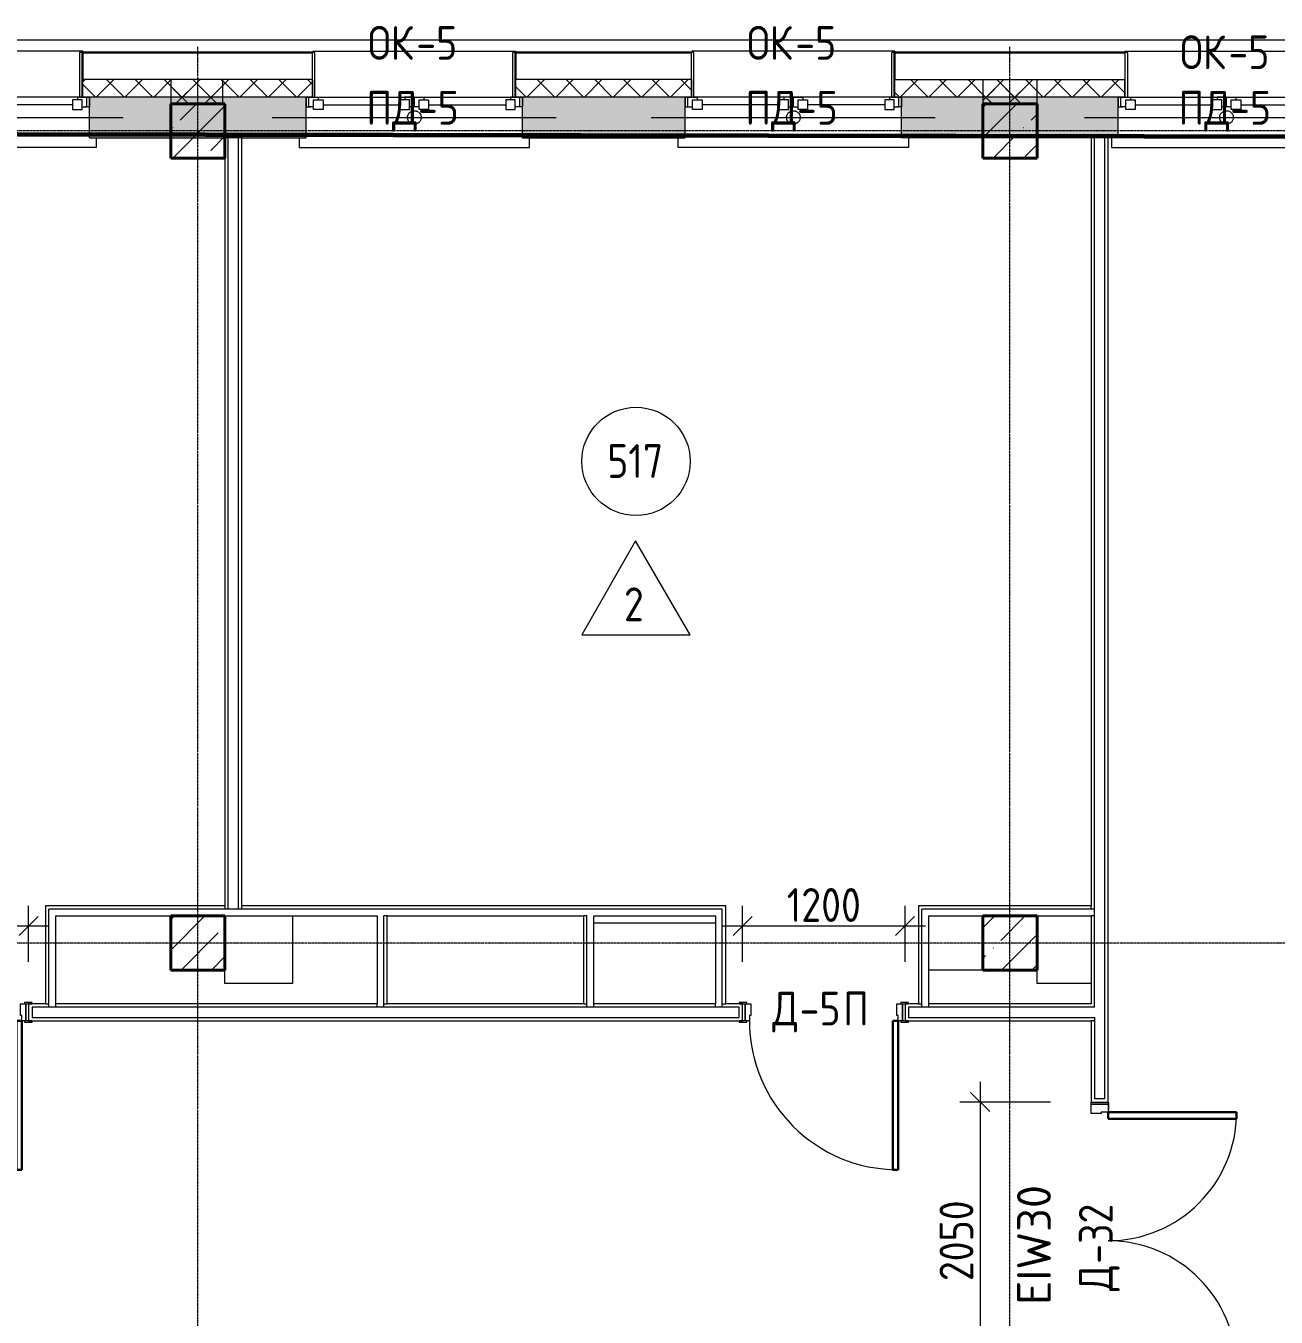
# Model space of a CAD drawing. Header units: millimetres. Extents: x -56773 to 221258, y -262288 to 26541.
# Drawn here: x 26539 to 35776, y -249673 to -240132 of the extents above; entities that cross this region are included whole.
import ezdxf

# ---------------------------------------------------------------- set-up
doc = ezdxf.new("R2010")
doc.units = ezdxf.units.MM
doc.linetypes.add('ADSK_Линия сетки', pattern=[25, 20, -2.5, 0, -2.5])
doc.linetypes.add('ADSK_Невидимые', pattern=[5, 3, -2])
for name, color, linetype, lineweight in [('3.1 Штукатурка внешн стен для инвесторов', 5, 'Continuous', 60), ('_ Окна', 7, 'Continuous', 18), ('Двери', 7, 'Continuous', 9), ('Марки дверей', 7, 'Continuous', 20), ('Марки окон', 7, 'Continuous', 20), ('Марки помещений', 7, 'Continuous', 20), ('Несущие колонны', 7, 'Continuous', 18), ('Обобщенные модели', 7, 'ADSK_Невидимые', 18), ('Окна', 7, 'Continuous', 9), ('Оси', 7, 'Continuous', 9), ('Панели витража', 7, 'Continuous', 9), ('Перекрытие', 7, 'Continuous', 18), ('Размеры', 7, 'Continuous', 9), ('Стены внутренние', 7, 'Continuous', 18), ('Стены наружные', 7, 'Continuous', 18), ('Стены несущие', 7, 'Continuous', 30), ('Стены отделка', 7, 'Continuous', 30), ('Стены штриховка', 7, 'Continuous', 9)]:
    doc.layers.add(name, color=color, linetype=linetype, lineweight=lineweight)
doc.styles.add('GOST Common_2', font='', dxfattribs={"width": 0.9, "height": 250})
doc.styles.add('ISOCPEUR', font='isocpeur.ttf', dxfattribs={"height": 250})
doc.styles.get('GOST Common_2').set_extended_font_data('GOST Common')
doc.dimstyles.new('ADSK_Основной', dxfattribs={"dimscale": 304.8, "dimtxt": 251.428749, "dimasz": 0.463911, "dimexe": 0.492126, "dimexo": 0.984252, "dimgap": 0.164042, "dimtad": 1, "dimdec": 3, "dimrnd": 0.001, "dimdsep": 46, "dimtxsty": 'GOST Common_2', "dimblk1": 'OBLIQUE', "dimblk2": 'OBLIQUE', "dimsah": 1, "dimcen": 0.09, "dimdle": 0.492126, "dimazin": 2, "dimtfac": 1, "dimtdec": 4, "dimtix": 1, "dimtmove": 0, "dimatfit": 3, "dimfxl": 1, "dimtvp": 1, "dimtolj": 1, "dimtzin": 0, "dimlwd": 20, "dimlwe": 20, "dimarcsym": 2})
doc.dimstyles.new('ADSK_Основной_2_5_мм', dxfattribs={"dimscale": 304.8, "dimtxt": 251.428749, "dimasz": 0.463911, "dimexe": 0.492126, "dimexo": 0.984252, "dimgap": 0.098425, "dimtad": 1, "dimrnd": 0.01, "dimdsep": 46, "dimtxsty": 'GOST Common_2', "dimblk1": 'OBLIQUE', "dimblk2": 'OBLIQUE', "dimsah": 1, "dimcen": 0.09, "dimdle": 0.492126, "dimazin": 2, "dimtfac": 1, "dimtdec": 4, "dimtix": 1, "dimtmove": 0, "dimatfit": 3, "dimfxl": 1, "dimtvp": 1, "dimtolj": 1, "dimtzin": 0, "dimlwd": 20, "dimlwe": 20, "dimarcsym": 2})
pattern_1 = [(45, (9.36, -250313.7), (-224.5064, 224.5064), []), (45, (233.87, -250313.7), (-224.5064, 224.5064), [396.875, -79.375, 3.353, -76.022])]
pattern_2 = [(45, (9.36, -250313.7), (-106.066, 106.066), []), (135, (9.36, -250313.7), (-106.066, -106.066), [])]

# ---------------------------------------------------------------- blocks, each defined once
blk = doc.blocks.new('ADSK_КолоннаЖБ_Прямоугольная - 400x400 мм-1807143-Маркировочный 5-й')
at = {"layer": 'Несущие колонны', "lineweight": 40}
for p, q in [((-200, 200), (200, 200)), ((-200, -200), (-200, 200)), ((200, 200), (200, -200)), ((200, -200), (-200, -200))]:
    blk.add_line(p, q, dxfattribs=at)
blk = doc.blocks.new('ОКНО L03 _2СТ_RS - ОК-5_1600х2000h-3556607-Маркировочный 5-й')
at = {"layer": '_ Окна'}
for p, q in [((-838.1, -149), (-838.1, -79)), ((-838.1, -79), (-803.1, -79)), ((-818.1, -79), (-818.1, -149)), ((-783.1, -79), (-818.1, -79)), ((-713.1, -59), (-783.1, -59)), ((-783.1, -59), (-783.1, -129)), ((-713.1, -129), (-713.1, -59)), ((-713.1, -94), (-143.1, -94)), ((-143.1, -129), (-143.1, -59)), ((-143.1, -59), (-73.1, -59)), ((-73.1, -59), (-73.1, -129)), ((-38.1, -79), (-73.1, -79)), ((-38.1, -79), (-38.1, -149)), ((-38.1, -79), (-38.1, -149)), ((-3.1, -79), (-38.1, -79)), ((66.9, -59), (-3.1, -59)), ((-3.1, -59), (-3.1, -129)), ((66.9, -129), (66.9, -59)), ((66.9, -94), (636.9, -94)), ((636.9, -129), (636.9, -59)), ((636.9, -59), (706.9, -59)), ((706.9, -59), (706.9, -129)), ((741.9, -79), (706.9, -79)), ((761.9, -79), (726.9, -79)), ((741.9, -79), (741.9, -149)), ((761.9, -149), (761.9, -79)), ((-838.1, -149), (-833.1, -149)), ((-818.1, -149), (-748.1, -149)), ((-783.1, -129), (-713.1, -129)), ((-748.1, -149), (-748.1, -129)), ((-73.1, -129), (-143.1, -129)), ((-108.1, -149), (-108.1, -129)), ((-38.1, -149), (-108.1, -149)), ((-38.1, -149), (31.9, -149)), ((-3.1, -129), (66.9, -129)), ((31.9, -149), (31.9, -129)), ((706.9, -129), (636.9, -129)), ((671.9, -149), (671.9, -129)), ((741.9, -149), (671.9, -149)), ((761.9, -149), (756.9, -149))]:
    blk.add_line(p, q, dxfattribs=at)
blk = doc.blocks.new('Подоконник_ - ПД-5-3556614-Маркировочный 5-й')
at = {"layer": 'Окна'}
for p, q in [((-850, 300), (850, 300)), ((-850, 229), (-850, 300)), ((850, 300), (850, 229))]:
    blk.add_line(p, q, dxfattribs=at)
blk = doc.blocks.new('ОКНО L03 _2СТ_RS - ОК-5_1600х2000h-3556615-Маркировочный 5-й')
at = {"layer": '_ Окна'}
for p, q in [((-838.1, 149), (-838.1, 79)), ((-838.1, 149), (-833.1, 149)), ((-818.1, 149), (-748.1, 149)), ((-818.1, 79), (-818.1, 149)), ((-783.1, 59), (-783.1, 129)), ((-783.1, 129), (-713.1, 129)), ((-748.1, 149), (-748.1, 129)), ((-713.1, 129), (-713.1, 59)), ((-143.1, 129), (-143.1, 59)), ((-73.1, 129), (-143.1, 129)), ((-108.1, 149), (-108.1, 129)), ((-38.1, 149), (-108.1, 149)), ((-73.1, 59), (-73.1, 129)), ((-38.1, 79), (-38.1, 149)), ((-38.1, 149), (31.9, 149)), ((-38.1, 79), (-38.1, 149)), ((-3.1, 59), (-3.1, 129)), ((-3.1, 129), (66.9, 129)), ((31.9, 149), (31.9, 129)), ((66.9, 129), (66.9, 59)), ((636.9, 129), (636.9, 59)), ((706.9, 129), (636.9, 129)), ((671.9, 149), (671.9, 129)), ((741.9, 149), (671.9, 149)), ((706.9, 59), (706.9, 129)), ((741.9, 79), (741.9, 149)), ((761.9, 149), (756.9, 149)), ((761.9, 149), (761.9, 79)), ((-838.1, 79), (-803.1, 79)), ((-783.1, 79), (-818.1, 79)), ((-713.1, 59), (-783.1, 59)), ((-713.1, 94), (-143.1, 94)), ((-143.1, 59), (-73.1, 59)), ((-38.1, 79), (-73.1, 79)), ((-3.1, 79), (-38.1, 79)), ((66.9, 59), (-3.1, 59)), ((66.9, 94), (636.9, 94)), ((636.9, 59), (706.9, 59)), ((741.9, 79), (706.9, 79)), ((761.9, 79), (726.9, 79))]:
    blk.add_line(p, q, dxfattribs=at)
blk = doc.blocks.new('Подоконник_ - ПД-5-3556619-Маркировочный 5-й')
at = {"layer": 'Окна'}
for p, q in [((-850, -229), (-850, -300)), ((850, -300), (850, -229)), ((-850, -300), (850, -300))]:
    blk.add_line(p, q, dxfattribs=at)
blk = doc.blocks.new('Отлив_ - ОЦC-3495648-Маркировочный 5-й')
at = {"layer": 'Окна'}
for p, q in [((-750, 0), (-745, 0)), ((-725, 0), (735, 0)), ((-750, -328.5), (-750, -131)), ((-750, -341), (-750, -333.5)), ((-750, -341), (750, -341)), ((-750, -341), (750, -341)), ((750, -341), (750, -333.5))]:
    blk.add_line(p, q, dxfattribs=at)
blk = doc.blocks.new('Отлив_ - ОЦC-3495650-Маркировочный 5-й')
at = {"layer": 'Окна'}
for p, q in [((-750, 341), (-750, 333.5)), ((-750, 341), (750, 341)), ((-750, 341), (750, 341)), ((750, 341), (750, 333.5)), ((750, 328.5), (750, 131)), ((-735, 0), (725, 0)), ((745, 0), (750, 0))]:
    blk.add_line(p, q, dxfattribs=at)
blk = doc.blocks.new('Дверь однопольная медицин облиц CPL - Д-5П 1250х2200 Дверной блок однопольный глухой_ правое открывание-2749536-Маркировочный 5-й')
at = {"layer": 'Двери', "lineweight": 30}
for p, q in [((-550, 1162.5), (-510, 1162.5)), ((-550, 62.5), (-550, 1162.5)), ((-510, 1162.5), (-510, 62.5)), ((-510, 62.5), (-550, 62.5))]:
    blk.add_line(p, q, dxfattribs=at)
at = {"layer": 'Двери'}
for p, q in [((-625, 72.5), (-625, 62.5)), ((-570, 72.5), (-625, 72.5)), ((-625, 62.5), (-600, 62.5)), ((-600, 62.5), (-580, 62.5)), ((-600, -62.5), (-600, 62.5)), ((-580, 62.5), (-550, 62.5)), ((-580, -62.5), (-580, 62.5)), ((-580, 62.5), (-580, -62.5)), ((-570, 62.5), (-570, 72.5)), ((-550, 62.5), (-550, 22.5)), ((-550, 22.5), (-540, 22.5)), ((-540, 22.5), (-540, -62.5)), ((540, 22.5), (550, 22.5)), ((540, -62.5), (540, 22.5)), ((550, 62.5), (580, 62.5)), ((550, 22.5), (550, 62.5)), ((625, 72.5), (570, 72.5)), ((570, 72.5), (570, 62.5)), ((580, 62.5), (580, -62.5)), ((580, 62.5), (600, 62.5)), ((580, -62.5), (580, 62.5)), ((600, 62.5), (600, -62.5)), ((600, 62.5), (625, 62.5)), ((625, 62.5), (625, 72.5)), ((-600, -62.5), (-625, -62.5)), ((-625, -62.5), (-625, -72.5)), ((-625, -72.5), (-570, -72.5)), ((-580, -62.5), (-600, -62.5)), ((-540, -62.5), (-580, -62.5)), ((-570, -72.5), (-570, -62.5)), ((580, -62.5), (540, -62.5)), ((570, -62.5), (570, -72.5)), ((570, -72.5), (625, -72.5)), ((600, -62.5), (580, -62.5)), ((625, -62.5), (600, -62.5)), ((625, -72.5), (625, -62.5))]:
    blk.add_line(p, q, dxfattribs=at)
blk.add_arc((-550, 62.5), 1100, 0, 90, dxfattribs=at)
blk = doc.blocks.new('Отлив_ - ОЦC-V2-Маркировочный 5-й')
at = {"layer": 'Окна'}
for p, q in [((-750, 341), (-750, 333.5)), ((-750, 341), (750, 341)), ((-750, 341), (750, 341)), ((750, 341), (750, 333.5)), ((-730, 0), (730, 0))]:
    blk.add_line(p, q, dxfattribs=at)
blk = doc.blocks.new('Обобщенные модели 10 - Обобщенные модели 10-1218172-Маркировочный 5-й')
at = {"layer": 'Обобщенные модели'}
for p, q in [((26945, 9984), (26925, 9984)), ((26925, 9984), (26925, 9654)), ((26945, 9654), (26945, 9984)), ((28665, 9984), (28645, 9984)), ((28645, 9984), (28645, 9654)), ((28665, 9654), (28665, 9984)), ((30145, 9984), (30125, 9984)), ((30125, 9984), (30125, 9654)), ((30145, 9654), (30145, 9984)), ((31465, 9984), (31445, 9984)), ((31445, 9984), (31445, 9654)), ((31465, 9654), (31465, 9984)), ((32945, 9984), (32925, 9984)), ((32925, 9984), (32925, 9654)), ((32945, 9654), (32945, 9984)), ((34670, 9984), (34650, 9984)), ((34650, 9984), (34650, 9654)), ((34670, 9654), (34670, 9984)), ((26925, 9654), (26945, 9654)), ((28645, 9654), (28665, 9654)), ((30125, 9654), (30145, 9654)), ((31445, 9654), (31465, 9654)), ((32925, 9654), (32945, 9654)), ((34650, 9654), (34670, 9654))]:
    blk.add_line(p, q, dxfattribs=at)
blk = doc.blocks.new('Системная панель - 1_Алюминиевая панель гладкая RAL 1013-V11-Маркировочный 5-й')
at = {"layer": 'Панели витража', "lineweight": 18}
for p, q in [((100, 2.5), (-100, 2.5)), ((-100, 2.5), (-100, -2.5)), ((100, -2.5), (100, 2.5)), ((-100, -2.5), (100, -2.5))]:
    blk.add_line(p, q, dxfattribs=at)
blk = doc.blocks.new('Системная панель - 1_Алюминиевая панель RAL 1013-V12-Маркировочный 5-й')
at = {"layer": 'Панели витража', "lineweight": 18}
for p, q in [((650, 2.5), (-650, 2.5)), ((-650, 2.5), (-650, -2.5)), ((650, -2.5), (650, 2.5)), ((-650, -2.5), (650, -2.5))]:
    blk.add_line(p, q, dxfattribs=at)
blk = doc.blocks.new('Системная панель - 1_Алюминиевая панель RAL 1013-V13-Маркировочный 5-й')
at = {"layer": 'Панели витража', "lineweight": 18}
for p, q in [((450, 2.5), (-450, 2.5)), ((-450, 2.5), (-450, -2.5)), ((450, -2.5), (450, 2.5)), ((-450, -2.5), (450, -2.5))]:
    blk.add_line(p, q, dxfattribs=at)
blk = doc.blocks.new('Обобщенные модели 13 - Обобщенные модели 1-3016844-Маркировочный 5-й')
at = {"layer": 'Обобщенные модели'}
blk.add_line((13072.5, 10077.5), (41527.5, 10077.5), dxfattribs=at)
blk = doc.blocks.new('Дверь двупольная алюминиевая - Д-32 2100х2350  Дверной блок двупольный остекленный_ антипаника 2-3572175-Маркировочный 5-й')
at = {"layer": 'Двери', "lineweight": 30}
for p, q in [((-950, 1012.5), (-900, 1012.5)), ((-950, 62.5), (-950, 1012.5)), ((-900, 1012.5), (-900, 62.5)), ((950, 1012.5), (900, 1012.5)), ((900, 1012.5), (900, 62.5)), ((950, 62.5), (950, 1012.5)), ((-900, 62.5), (-950, 62.5)), ((900, 62.5), (950, 62.5))]:
    blk.add_line(p, q, dxfattribs=at)
at = {"layer": 'Двери'}
for p, q in [((-1025, 62.5), (-1010, 62.5)), ((-1025, -62.5), (-1025, 62.5)), ((-1020, 67.5), (-1020, 62.5)), ((-970, 67.5), (-1020, 67.5)), ((-1010, 62.5), (-950, 62.5)), ((-1010, -62.5), (-1010, 62.5)), ((-1010, 62.5), (-1010, -62.5)), ((-970, 62.5), (-970, 67.5)), ((-950, 62.5), (-950, 12.5)), ((-950, 12.5), (-940, 12.5)), ((-940, 12.5), (-940, -62.5)), ((950, 12.5), (940, 12.5)), ((940, 12.5), (940, -62.5)), ((1010, 62.5), (950, 62.5)), ((950, 62.5), (950, 12.5)), ((1020, 67.5), (970, 67.5)), ((970, 67.5), (970, 62.5)), ((1010, -62.5), (1010, 62.5)), ((1025, 62.5), (1010, 62.5)), ((1010, 62.5), (1010, -62.5)), ((1020, 62.5), (1020, 67.5)), ((1025, -62.5), (1025, 62.5)), ((-1010, -62.5), (-1025, -62.5)), ((-940, -62.5), (-1010, -62.5)), ((940, -62.5), (1010, -62.5)), ((1010, -62.5), (1025, -62.5))]:
    blk.add_line(p, q, dxfattribs=at)
for centre, start, end in [((-950, 62.5), 360, 90), ((950, 62.5), 90, 180)]:
    blk.add_arc(centre, 950, start, end, dxfattribs=at)
blk = doc.blocks.new('BS_Перемычка металлическая - BS_Перемычка металлическая-3881251-Маркировочный 5-й')
at = {"layer": 'Обобщенные модели', "linetype": 'ADSK_Невидимые', "lineweight": 18}
blk.add_line((-1050, 0), (1050, 0), dxfattribs=at)
blk.add_circle((0, 0), 50, dxfattribs=at)
blk = doc.blocks.new('ADSK_Марка_Помещение_ОдноЗначение - Номер-159740-Маркировочный 5-й')
at = {"layer": 'Марки помещений'}
blk.add_circle((0, 0), 4, dxfattribs=at)
blk = doc.blocks.new('_Oblique')
at = {"color": 0, "linetype": 'ByBlock', "lineweight": -2}
blk.add_line((-0.5, -0.5), (0.5, 0.5), dxfattribs=at)
blk = doc.blocks.new('*D6866')
at = {"layer": 'Defpoints', "color": 0, "lineweight": 25, "transparency": 16777216}
for p in [(26559.4, -246782.8), (25359.4, -247348.7), (26559.4, -247348.7)]:
    blk.add_point(p, dxfattribs=at)
at = {"layer": 'Размеры', "color": 0, "lineweight": 20, "transparency": 16777216}
for p, q in [((25359.4, -247048.7), (25359.4, -246632.8)), ((26559.4, -247048.7), (26559.4, -246632.8)), ((25209.4, -246782.8), (26709.4, -246782.8))]:
    blk.add_line(p, q, dxfattribs=at)
at = {"layer": 'Размеры', "color": 0, "lineweight": 20, "transparency": 16777216, "xscale": 141.4, "yscale": 141.4, "zscale": 141.4, "rotation": 180}
blk.add_blockref('_Oblique', (25359.4, -246782.8), dxfattribs=at)
at = {"layer": 'Размеры', "color": 0, "lineweight": 20, "transparency": 16777216, "xscale": 141.4, "yscale": 141.4, "zscale": 141.4}
blk.add_blockref('_Oblique', (26559.4, -246782.8), dxfattribs=at)
at = {"layer": 'Размеры', "color": 0, "lineweight": 9, "transparency": 16777216, "insert": (25959.4, -246627.8), "char_height": 250, "width": 700.591, "attachment_point": 5, "style": 'GOST Common_2'}
blk.add_mtext('\\A1;1200', dxfattribs=at)
blk = doc.blocks.new('*D6867')
at = {"layer": 'Defpoints', "color": 0, "lineweight": 25, "transparency": 16777216}
for p in [(33034.4, -246782.8), (31834.4, -247348.7), (33034.4, -247348.7)]:
    blk.add_point(p, dxfattribs=at)
at = {"layer": 'Размеры', "color": 0, "lineweight": 20, "transparency": 16777216}
for p, q in [((31834.4, -247048.7), (31834.4, -246632.8)), ((33034.4, -247048.7), (33034.4, -246632.8)), ((31684.4, -246782.8), (33184.4, -246782.8))]:
    blk.add_line(p, q, dxfattribs=at)
at = {"layer": 'Размеры', "color": 0, "lineweight": 20, "transparency": 16777216, "xscale": 141.4, "yscale": 141.4, "zscale": 141.4, "rotation": 180}
blk.add_blockref('_Oblique', (31834.4, -246782.8), dxfattribs=at)
at = {"layer": 'Размеры', "color": 0, "lineweight": 20, "transparency": 16777216, "xscale": 141.4, "yscale": 141.4, "zscale": 141.4}
blk.add_blockref('_Oblique', (33034.4, -246782.8), dxfattribs=at)
at = {"layer": 'Размеры', "color": 0, "lineweight": 9, "transparency": 16777216, "insert": (32434.4, -246627.8), "char_height": 250, "width": 700.591, "attachment_point": 5, "style": 'GOST Common_2'}
blk.add_mtext('\\A1;1200', dxfattribs=at)
blk = doc.blocks.new('ADSK_Марка_Помещение_ТипПола_ГОСТ21-501-2011 - Отделка пола-1456712-Маркировочный 5-й')
at = {"layer": 'Марки помещений'}
for p, q in [((0, 6.934), (-3.965, 0)), ((4.041, 0), (0, 6.934)), ((-3.965, 0), (4.041, 0))]:
    blk.add_line(p, q, dxfattribs=at)
blk = doc.blocks.new('*D6840')
at = {"layer": 'Defpoints', "color": 0, "lineweight": 25, "transparency": 16777216}
for p in [(34409.4, -248083.7), (33589, -250133.7), (34409.4, -250133.7)]:
    blk.add_point(p, dxfattribs=at)
at = {"layer": 'Размеры', "color": 0, "lineweight": 20, "transparency": 16777216}
for p, q in [((33589, -247933.7), (33589, -250283.7)), ((34109.4, -248083.7), (33439, -248083.7)), ((34109.4, -250133.7), (33439, -250133.7))]:
    blk.add_line(p, q, dxfattribs=at)
at = {"layer": 'Размеры', "color": 0, "lineweight": 20, "transparency": 16777216, "xscale": 141.4, "yscale": 141.4, "zscale": 141.4}
for p, rotation in [((33589, -248083.7), 90), ((33589, -250133.7), 270)]:
    blk.add_blockref('_Oblique', p, dxfattribs=dict(at, rotation=rotation))
at = {"layer": 'Размеры', "color": 0, "lineweight": 9, "transparency": 16777216, "insert": (33414, -249108.7), "char_height": 250, "width": 756.843, "attachment_point": 5, "rotation": 90, "style": 'GOST Common_2'}
blk.add_mtext('\\A1;2050', dxfattribs=at)

msp = doc.modelspace()

# ---------------------------------------------------------------- hatches: boundary and pattern name
at = {"layer": 'Несущие колонны', "lineweight": 9}
h = msp.add_hatch(dxfattribs=at)
h.set_pattern_fill('FP_1', color=256, style=0, pattern_type=2)
h.set_pattern_definition(pattern_1)
h.paths.add_polyline_path([(27609.3615, -241108.7359), (28009.3615, -241108.7359), (28009.3615, -240708.7359), (27609.3615, -240708.7359)])
h = msp.add_hatch(dxfattribs=at)
h.set_pattern_fill('FP_1', color=256, style=0, pattern_type=2)
h.set_pattern_definition(pattern_1)
h.paths.add_polyline_path([(33609.3615, -241108.7359), (34009.3615, -241108.7359), (34009.3615, -240708.7359), (33609.3615, -240708.7359)])
h = msp.add_hatch(dxfattribs=at)
h.set_pattern_fill('FP_1', color=256, style=0, pattern_type=2)
h.set_pattern_definition(pattern_1)
h.paths.add_polyline_path([(27609.3615, -247108.7359), (28009.3615, -247108.7359), (28009.3615, -246708.7359), (27609.3615, -246708.7359)])
h = msp.add_hatch(dxfattribs=at)
h.set_pattern_fill('FP_1', color=256, style=0, pattern_type=2)
h.set_pattern_definition(pattern_1)
h.paths.add_polyline_path([(33609.3615, -247108.7359), (34009.3615, -247108.7359), (34009.3615, -246708.7359), (33609.3615, -246708.7359)])
at = {"layer": 'Стены внутренние', "lineweight": 9}
h = msp.add_hatch(dxfattribs=at)
h.set_pattern_fill('FP_2', color=256, style=0, pattern_type=2)
h.set_pattern_definition([(45, (9.36, -250313.7), (84.18955, 308.69595), [396.875, -79.375, 3.353, -76.022])])
h.paths.add_polyline_path([(41759.3615, -240958.7359), (42009.3615, -240958.7359), (42009.3615, -240658.7359), (39009.3615, -240659.7359), (39009.3615, -240958.7359), (41734.3615, -240958.7359)])
h.paths.add_polyline_path([(31409.3615, -240958.7359), (31409.3615, -240659.7359), (30209.3615, -240659.7359), (30209.3615, -240958.7359), (31138.4945, -240958.7359)])
h.paths.add_polyline_path([(34509.3615, -240958.7359), (34609.3615, -240958.7359), (34609.3615, -240659.7359), (33009.3615, -240659.7359), (33009.3615, -240958.7359), (34434.3615, -240958.7359)])
h.paths.add_polyline_path([(36209.3615, -240958.7359), (37409.3615, -240958.7359), (37409.3615, -240659.7359), (36209.3615, -240659.7359)])
h.paths.add_polyline_path([(22134.3615, -240958.7359), (22609.3615, -240958.7359), (22609.3615, -240659.7359), (21009.3615, -240659.7359), (21009.3615, -240958.7359), (22109.3615, -240958.7359)])
h.paths.add_polyline_path([(24209.3615, -240958.7359), (25409.3615, -240958.7359), (25409.3615, -240659.7359), (24209.3615, -240659.7359)])
h.paths.add_polyline_path([(28609.3615, -240958.7359), (28609.3615, -240659.7359), (27009.3615, -240659.7359), (27009.3615, -240958.7359), (28250.6673, -240958.7359)])
h.paths.add_polyline_path([(18209.3615, -240958.7359), (19409.3615, -240958.7359), (19409.3615, -240659.7359), (18209.3615, -240659.7359), (18209.3615, -240854.1935)])
h.paths.add_polyline_path([(15609.3615, -240958.7359), (15609.3615, -240708.7359), (16009.3615, -240708.7359), (16009.3615, -240958.7359), (16609.3615, -240958.7359), (16609.3615, -240659.7359), (12609.3615, -240658.7359), (12609.3615, -240958.7359), (14609.3615, -240958.7359), (14609.3615, -240708.7359), (15009.3615, -240708.7359), (15009.3615, -240958.7359), (15584.3615, -240958.7359)])
at = {"layer": 'Стены наружные', "lineweight": 9}
h = msp.add_hatch(dxfattribs=at)
h.set_pattern_fill('FP_4', color=256, style=0, pattern_type=2)
h.set_pattern_definition(pattern_2)
h.paths.add_polyline_path([(41829.3615, -240658.7359), (41829.3615, -240528.7359), (38959.3615, -240528.7359), (38959.3615, -240658.7359), (41245.8893, -240658.7359)])
h.paths.add_polyline_path([(31459.3615, -240658.7359), (31459.3615, -240528.7359), (30159.3615, -240528.7359), (30159.3615, -240658.7359), (31138.4945, -240658.7359)])
h.paths.add_polyline_path([(32959.3615, -240658.7359), (34659.3615, -240658.7359), (34659.3615, -240528.7359), (32959.3615, -240528.7359)])
h.paths.add_polyline_path([(36914.1487, -240658.7359), (37459.3615, -240658.7359), (37459.3615, -240528.7359), (36159.3615, -240528.7359), (36159.3615, -240658.7359)])
h.paths.add_polyline_path([(25459.3615, -240658.7359), (25459.3615, -240528.7359), (24159.3615, -240528.7359), (24159.3615, -240658.7359), (25362.8402, -240658.7359)])
h.paths.add_polyline_path([(28250.6673, -240658.7359), (28659.3615, -240658.7359), (28659.3615, -240528.7359), (26959.3615, -240528.7359), (26959.3615, -240658.7359)])
h.paths.add_polyline_path([(20959.3615, -240658.7359), (22659.3615, -240658.7359), (22659.3615, -240528.7359), (20959.3615, -240528.7359)])
h.paths.add_polyline_path([(13811.5318, -240658.7359), (16659.3615, -240658.7359), (16659.3615, -240528.7359), (12789.3615, -240528.7359), (12789.3615, -240658.7359)])
h.paths.add_polyline_path([(19459.3615, -240658.7359), (19459.3615, -240528.7359), (18159.3615, -240528.7359), (18159.3615, -240658.7359), (18865.2292, -240658.7359)])
h = msp.add_hatch(dxfattribs=at)
h.set_pattern_fill('FP_4', color=256, style=0, pattern_type=2)
h.set_pattern_definition(pattern_2)
h.paths.add_polyline_path([(27994.7859, -240708.7359), (27994.7859, -240528.7359), (27609.3615, -240528.7359), (27609.3615, -240708.7359)])
h = msp.add_hatch(dxfattribs=at)
h.set_pattern_fill('FP_4', color=256, style=0, pattern_type=2)
h.set_pattern_definition(pattern_2)
h.paths.add_polyline_path([(34009.3615, -240708.7359), (34009.3615, -240528.7359), (33609.3615, -240528.7359), (33609.3615, -240708.7359)])

# ---------------------------------------------------------------- linework, layer by layer
at = {"layer": '3.1 Штукатурка внешн стен для инвесторов'}
msp.add_lwpolyline([(12609.3615, -246633.7359), (12609.3615, -240908.7359), (41734.3615, -240958.7359)], dxfattribs=at)
at = {"layer": 'Несущие колонны', "lineweight": 9}
for p, q in [((28009.3615, -240708.7359), (27609.3615, -240708.7359)), ((27609.3615, -240708.7359), (27609.3615, -241108.7359)), ((28009.3615, -241108.7359), (28009.3615, -240708.7359)), ((34009.3615, -240708.7359), (33609.3615, -240708.7359)), ((33609.3615, -240708.7359), (33609.3615, -241108.7359)), ((34009.3615, -241108.7359), (34009.3615, -240708.7359)), ((27609.3615, -241108.7359), (28009.3615, -241108.7359)), ((33609.3615, -241108.7359), (34009.3615, -241108.7359)), ((28009.3615, -246708.7359), (27609.3615, -246708.7359)), ((27609.3615, -246708.7359), (27609.3615, -247108.7359)), ((28009.3615, -247108.7359), (28009.3615, -246708.7359)), ((34009.3615, -246708.7359), (33609.3615, -246708.7359)), ((33609.3615, -246708.7359), (33609.3615, -247108.7359)), ((34009.3615, -247108.7359), (34009.3615, -246708.7359)), ((27609.3615, -247108.7359), (28009.3615, -247108.7359)), ((33609.3615, -247108.7359), (34009.3615, -247108.7359))]:
    msp.add_line(p, q, dxfattribs=at)
at = {"layer": 'Оси', "color": 253, "linetype": 'ADSK_Линия сетки', "lineweight": 5, "true_color": 0xaaaaaa}
for p, q in [((27809.3615, -261287.5872), (27809.3615, -240286.2598)), ((33809.3615, -261287.5872), (33809.3615, -240286.2598)), ((62528.5982, -240908.7359), (-25230.7352, -240908.7359)), ((62528.5982, -246908.7359), (-25230.7352, -246908.7359))]:
    msp.add_line(p, q, dxfattribs=at)
at = {"layer": 'Перекрытие'}
for p, q in [((28509.3615, -246708.7359), (28509.3615, -247208.7359)), ((30734.3615, -246758.7359), (31634.3615, -246758.7359)), ((28009.3615, -247208.7359), (28009.3615, -247108.7359)), ((33609.3615, -247108.7359), (33209.3615, -247108.7359)), ((34009.3615, -247208.7359), (34009.3615, -247108.7359)), ((28509.3615, -247208.7359), (28009.3615, -247208.7359)), ((34409.3615, -247208.7359), (34009.3615, -247208.7359))]:
    msp.add_line(p, q, dxfattribs=at)
at = {"layer": 'Стены несущие', "lineweight": 9}
for p, q in [((26959.3615, -240658.7359), (26959.3615, -240659.7359)), ((26959.3615, -240659.7359), (27009.3615, -240659.7359)), ((27009.3615, -240958.7359), (27009.3615, -240659.7359)), ((28609.3615, -240659.7359), (28659.3615, -240659.7359)), ((28609.3615, -240958.7359), (28609.3615, -240659.7359)), ((28659.3615, -240658.7359), (28659.3615, -240659.7359)), ((30159.3615, -240658.7359), (30159.3615, -240659.7359)), ((30159.3615, -240659.7359), (30209.3615, -240659.7359)), ((30209.3615, -240958.7359), (30209.3615, -240659.7359)), ((31409.3615, -240659.7359), (31459.3615, -240659.7359)), ((31409.3615, -240958.7359), (31409.3615, -240659.7359)), ((31459.3615, -240658.7359), (31459.3615, -240659.7359)), ((32959.3615, -240658.7359), (32959.3615, -240659.7359)), ((32959.3615, -240659.7359), (33009.3615, -240659.7359)), ((33009.3615, -240958.7359), (33009.3615, -240659.7359)), ((34609.3615, -240659.7359), (34659.3615, -240659.7359)), ((34609.3615, -240958.7359), (34609.3615, -240659.7359)), ((34659.3615, -240658.7359), (34659.3615, -240659.7359)), ((27009.3615, -240958.7359), (28009.3615, -240958.7359)), ((28009.3615, -240958.7359), (28009.3615, -246633.7359)), ((28134.3615, -240958.7359), (28609.3615, -240958.7359)), ((28134.3615, -246633.7359), (28134.3615, -240958.7359)), ((30209.3615, -240958.7359), (31409.3615, -240958.7359)), ((34409.3615, -240958.7359), (33009.3615, -240958.7359)), ((34409.3615, -240958.7359), (34409.3615, -246633.7359)), ((34609.3615, -240958.7359), (34534.3615, -240958.7359)), ((34534.3615, -248083.7359), (34534.3615, -240958.7359)), ((26759.3615, -247358.7359), (26759.3615, -246708.7359)), ((26759.3615, -246708.7359), (29134.3615, -246708.7359)), ((29134.3615, -246708.7359), (29134.3615, -247358.7359)), ((29209.3615, -246708.7359), (30659.3615, -246708.7359)), ((30734.3615, -247358.7359), (30734.3615, -246708.7359)), ((30734.3615, -246708.7359), (31634.3615, -246708.7359)), ((31634.3615, -246708.7359), (31634.3615, -247358.7359)), ((33209.3615, -247358.7359), (33209.3615, -246708.7359)), ((33209.3615, -246708.7359), (34409.3615, -246708.7359)), ((34409.3615, -246708.7359), (34409.3615, -247358.7359)), ((26684.3615, -247358.7359), (26559.3615, -247358.7359)), ((29134.3615, -247358.7359), (26759.3615, -247358.7359)), ((30659.3615, -247358.7359), (29209.3615, -247358.7359)), ((31634.3615, -247358.7359), (30734.3615, -247358.7359)), ((31834.3615, -247358.7359), (31709.3615, -247358.7359)), ((33134.3615, -247358.7359), (33034.3615, -247358.7359)), ((34409.3615, -247358.7359), (33209.3615, -247358.7359)), ((26559.3615, -247483.7359), (31834.3615, -247483.7359)), ((33034.3615, -247483.7359), (34409.3615, -247483.7359)), ((34409.3615, -247483.7359), (34409.3615, -248083.7359))]:
    msp.add_line(p, q, dxfattribs=at)
at = {"layer": 'Стены отделка', "lineweight": 9}
for p, q in [((28659.3615, -240528.7359), (26959.3615, -240528.7359)), ((26959.3615, -240658.7359), (26959.3615, -240528.7359)), ((27609.3615, -240528.7359), (27609.3615, -240708.7359)), ((27994.7859, -240708.7359), (27994.7859, -240528.7359)), ((28659.3615, -240658.7359), (28659.3615, -240528.7359)), ((31459.3615, -240528.7359), (30159.3615, -240528.7359)), ((30159.3615, -240658.7359), (30159.3615, -240528.7359)), ((31459.3615, -240658.7359), (31459.3615, -240528.7359)), ((32959.3615, -240528.7359), (34659.3615, -240528.7359)), ((32959.3615, -240658.7359), (32959.3615, -240528.7359)), ((33609.3615, -240528.7359), (33609.3615, -240708.7359)), ((34009.3615, -240708.7359), (34009.3615, -240528.7359)), ((34659.3615, -240658.7359), (34659.3615, -240528.7359)), ((27609.3615, -240708.7359), (27994.7859, -240708.7359)), ((33609.3615, -240708.7359), (34009.3615, -240708.7359)), ((26684.3615, -246633.7359), (26684.3615, -247358.7359)), ((28009.3615, -246633.7359), (26684.3615, -246633.7359)), ((31709.3615, -246633.7359), (28134.3615, -246633.7359)), ((31709.3615, -247358.7359), (31709.3615, -246633.7359)), ((33134.3615, -246633.7359), (33134.3615, -247358.7359)), ((34409.3615, -246633.7359), (33134.3615, -246633.7359)), ((29209.3615, -247358.7359), (29209.3615, -246708.7359)), ((30659.3615, -246708.7359), (30659.3615, -247358.7359))]:
    msp.add_line(p, q, dxfattribs=at)
at = {"layer": 'Стены штриховка', "lineweight": 9}
for p, q in [((28659.3615, -240658.7359), (26959.3615, -240658.7359)), ((31459.3615, -240658.7359), (30159.3615, -240658.7359)), ((34659.3615, -240658.7359), (32959.3615, -240658.7359)), ((28134.3615, -240958.7359), (28009.3615, -240958.7359)), ((28034.3615, -246658.7359), (28034.3615, -240958.7359)), ((28109.3615, -246658.7359), (28109.3615, -240958.7359)), ((34534.3615, -240958.7359), (34409.3615, -240958.7359)), ((34434.3615, -247383.7359), (34434.3615, -240958.7359)), ((34509.3615, -248058.7359), (34509.3615, -240958.7359)), ((28009.3615, -246633.7359), (28009.3615, -246658.7359)), ((28134.3615, -246658.7359), (28134.3615, -246633.7359)), ((34409.3615, -246658.7359), (34409.3615, -246633.7359)), ((26709.3615, -247383.7359), (26709.3615, -246658.7359)), ((31684.3615, -246658.7359), (26709.3615, -246658.7359)), ((29184.3615, -247383.7359), (29184.3615, -246708.7359)), ((29209.3615, -246708.7359), (29184.3615, -246708.7359)), ((30684.3615, -246708.7359), (30659.3615, -246708.7359)), ((30684.3615, -247383.7359), (30684.3615, -246708.7359)), ((31684.3615, -247383.7359), (31684.3615, -246658.7359)), ((33159.3615, -247383.7359), (33159.3615, -246658.7359)), ((34434.3615, -246658.7359), (33159.3615, -246658.7359)), ((34434.3615, -246708.7359), (34409.3615, -246708.7359)), ((31809.3615, -247383.7359), (26584.3615, -247383.7359)), ((26584.3615, -247383.7359), (26584.3615, -247458.7359)), ((26684.3615, -247358.7359), (26709.3615, -247358.7359)), ((26759.3615, -247383.7359), (26759.3615, -247358.7359)), ((29134.3615, -247383.7359), (29134.3615, -247358.7359)), ((29184.3615, -247358.7359), (29209.3615, -247358.7359)), ((30659.3615, -247358.7359), (30684.3615, -247358.7359)), ((30734.3615, -247383.7359), (30734.3615, -247358.7359)), ((31634.3615, -247383.7359), (31634.3615, -247358.7359)), ((31684.3615, -247358.7359), (31709.3615, -247358.7359)), ((31809.3615, -247458.7359), (31809.3615, -247383.7359)), ((33059.3615, -247383.7359), (33059.3615, -247458.7359)), ((34434.3615, -247383.7359), (33059.3615, -247383.7359)), ((33134.3615, -247358.7359), (33159.3615, -247358.7359)), ((33209.3615, -247383.7359), (33209.3615, -247358.7359)), ((26584.3615, -247458.7359), (31809.3615, -247458.7359)), ((33059.3615, -247458.7359), (34434.3615, -247458.7359)), ((34434.3615, -247483.7359), (34409.3615, -247483.7359)), ((34434.3615, -247458.7359), (34434.3615, -248058.7359)), ((34434.3615, -248058.7359), (34509.3615, -248058.7359))]:
    msp.add_line(p, q, dxfattribs=at)

# ---------------------------------------------------------------- block references
at = {"layer": 'Двери'}
for name, p, rotation in [('Дверь однопольная медицин облиц CPL - Д-5П 1250х2200 Дверной блок однопольный глухой_ правое открывание-2749536-Маркировочный 5-й', (25959.3615, -247421.2359), 180), ('Дверь однопольная медицин облиц CPL - Д-5П 1250х2200 Дверной блок однопольный глухой_ правое открывание-2749536-Маркировочный 5-й', (32434.3615, -247421.2359), 180), ('Дверь двупольная алюминиевая - Д-32 2100х2350  Дверной блок двупольный остекленный_ антипаника 2-3572175-Маркировочный 5-й', (34471.8615, -249108.7359), 269.9999999999999)]:
    msp.add_blockref(name, p, dxfattribs=dict(at, rotation=rotation))
at = {"layer": 'Марки помещений', "xscale": 99.99999999999993, "yscale": 99.99999999999993, "zscale": 99.99999999999993}
for name, p in [('ADSK_Марка_Помещение_ОдноЗначение - Номер-159740-Маркировочный 5-й', (31046.5382, -243350.2212)), ('ADSK_Марка_Помещение_ТипПола_ГОСТ21-501-2011 - Отделка пола-1456712-Маркировочный 5-й', (31043.0329, -244631.3088))]:
    msp.add_blockref(name, p, dxfattribs=at)
at = {"layer": 'Несущие колонны', "lineweight": 40, "rotation": 89.9999999999999}
for p in [(27809.3615, -240908.7359), (33809.3615, -240908.7359), (27809.3615, -246908.7359), (33809.3615, -246908.7359)]:
    msp.add_blockref('ADSK_КолоннаЖБ_Прямоугольная - 400x400 мм-1807143-Маркировочный 5-й', p, dxfattribs=at)
at = {"layer": 'Обобщенные модели'}
for name in ['Обобщенные модели 13 - Обобщенные модели 1-3016844-Маркировочный 5-й', 'Обобщенные модели 10 - Обобщенные модели 10-1218172-Маркировочный 5-й']:
    msp.add_blockref(name, (9.3615, -250313.7049), dxfattribs=at)
at = {"layer": 'Обобщенные модели', "linetype": 'ADSK_Невидимые', "lineweight": 18}
for p in [(26209.3615, -240808.7359), (29409.3615, -240808.7359), (32209.3615, -240808.7359), (35409.3615, -240808.7359)]:
    msp.add_blockref('BS_Перемычка металлическая - BS_Перемычка металлическая-3881251-Маркировочный 5-й', p, dxfattribs=at)
at = {"layer": 'Окна', "rotation": 180}
for name, p in [('Отлив_ - ОЦC-3495648-Маркировочный 5-й', (26209.3615, -240659.7359)), ('Отлив_ - ОЦC-3495648-Маркировочный 5-й', (32209.3615, -240659.7359)), ('ОКНО L03 _2СТ_RS - ОК-5_1600х2000h-3556607-Маркировочный 5-й', (26171.2615, -240808.7359)), ('ОКНО L03 _2СТ_RS - ОК-5_1600х2000h-3556607-Маркировочный 5-й', (32171.2615, -240808.7359))]:
    msp.add_blockref(name, p, dxfattribs=at)
at = {"layer": 'Окна'}
for name, p in [('Отлив_ - ОЦC-3495650-Маркировочный 5-й', (29409.3615, -240659.7359)), ('Отлив_ - ОЦC-V2-Маркировочный 5-й', (35409.3615, -240659.7359)), ('ОКНО L03 _2СТ_RS - ОК-5_1600х2000h-3556615-Маркировочный 5-й', (29447.4615, -240808.7359)), ('ОКНО L03 _2СТ_RS - ОК-5_1600х2000h-3556615-Маркировочный 5-й', (35447.4615, -240808.7359))]:
    msp.add_blockref(name, p, dxfattribs=at)
at = {"layer": 'Окна', "color": 7, "true_color": 0xffffff, "rotation": 180}
for p in [(26209.3615, -240729.7359), (32209.3615, -240729.7359)]:
    msp.add_blockref('Подоконник_ - ПД-5-3556614-Маркировочный 5-й', p, dxfattribs=at)
at = {"layer": 'Окна', "color": 7, "true_color": 0xffffff}
for p in [(29409.3615, -240729.7359), (35409.3615, -240729.7359)]:
    msp.add_blockref('Подоконник_ - ПД-5-3556619-Маркировочный 5-й', p, dxfattribs=at)
at = {"layer": 'Панели витража'}
for name, p in [('Системная панель - 1_Алюминиевая панель гладкая RAL 1013-V11-Маркировочный 5-й', (27059.3615, -240328.7359)), ('Системная панель - 1_Алюминиевая панель RAL 1013-V12-Маркировочный 5-й', (27809.3615, -240328.7359)), ('Системная панель - 1_Алюминиевая панель гладкая RAL 1013-V11-Маркировочный 5-й', (28559.3615, -240328.7359)), ('Системная панель - 1_Алюминиевая панель гладкая RAL 1013-V11-Маркировочный 5-й', (30259.3615, -240328.7359)), ('Системная панель - 1_Алюминиевая панель RAL 1013-V13-Маркировочный 5-й', (30809.3615, -240328.7359)), ('Системная панель - 1_Алюминиевая панель гладкая RAL 1013-V11-Маркировочный 5-й', (31359.3615, -240328.7359)), ('Системная панель - 1_Алюминиевая панель гладкая RAL 1013-V11-Маркировочный 5-й', (33059.3615, -240328.7359)), ('Системная панель - 1_Алюминиевая панель RAL 1013-V12-Маркировочный 5-й', (33809.3615, -240328.7359)), ('Системная панель - 1_Алюминиевая панель гладкая RAL 1013-V11-Маркировочный 5-й', (34559.3615, -240328.7359))]:
    msp.add_blockref(name, p, dxfattribs=at)

# ---------------------------------------------------------------- texts
at = {"layer": 'Марки дверей', "lineweight": 5, "char_height": 250, "attachment_point": 1, "style": 'GOST Common_2'}
for s, insert, width in [('\\fGOST Common|b0|i0|c204|p34|;\\W.9;Д', (32053.3412, -247268.1092), 245.316375), ('-5', (32255.7475, -247268.1092), 389.620125), ('\\fGOST Common|b0|i0|c204|p34|;\\W.9;П', (32577.2162, -247268.1092), 216.455625)]:
    msp.add_mtext(s, dxfattribs=dict(at, insert=insert, width=width))
at = {"layer": 'Марки дверей', "color": 1, "lineweight": 5, "true_color": 0xff0000, "insert": (33861.8078, -249582.5562), "char_height": 250, "width": 1074.26125, "attachment_point": 1, "rotation": 90, "style": 'ISOCPEUR'}
msp.add_mtext('EIW30', dxfattribs=at)
at = {"layer": 'Марки дверей', "lineweight": 5, "char_height": 250, "attachment_point": 1, "rotation": 90, "style": 'GOST Common_2'}
for s, insert, width in [('-32', (34318.7348, -249278.7999), 584.430187), ('\\fGOST Common|b0|i0|c204|p34|;\\W.9;Д', (34318.7348, -249481.2062), 245.316375)]:
    msp.add_mtext(s, dxfattribs=dict(at, insert=insert, width=width))
at = {"layer": 'Марки окон', "lineweight": 5, "char_height": 250, "attachment_point": 1, "style": 'GOST Common_2'}
for s, insert, width in [('ОК', (29066.4541, -240132.7608), 432.91125), ('-5', (29423.6416, -240132.7608), 389.620125), ('ОК', (31866.4541, -240132.7608), 432.91125), ('-5', (32223.6416, -240132.7608), 389.620125), ('ОК', (35066.4541, -240201.7228), 432.91125), ('-5', (35423.6416, -240201.7228), 389.620125), ('ПД', (29054.7541, -240612.7228), 461.772), ('-5', (29435.7541, -240612.7228), 389.620125), ('ПД', (31854.7541, -240612.7228), 461.772), ('-5', (32235.7541, -240612.7228), 389.620125), ('ПД', (35054.7541, -240612.7228), 461.772), ('-5', (35435.7541, -240612.7228), 389.620125)]:
    msp.add_mtext(s, dxfattribs=dict(at, insert=insert, width=width))
at = {"layer": 'Марки помещений', "lineweight": 9, "char_height": 250, "attachment_point": 1, "style": 'GOST Common_2'}
for s, insert, width in [('517', (30834.131, -243222.4961), 526.708687), ('\\fGOST Common|b0|i0|c204|p34|;\\W.9;2', (30957.7006, -244281.2996), 194.810062)]:
    msp.add_mtext(s, dxfattribs=dict(at, insert=insert, width=width))

# ---------------------------------------------------------------- dimensions: what is measured, and where the dimension line sits
at = {"layer": 'Размеры', "lineweight": 9}
for base, p1, p2, picture, middle in [((26559.3615, -246782.752), (25359.3615, -247348.7359), (26559.3615, -247348.7359), '*D6866', (25959.3615, -246627.752)), ((33034.3615, -246782.752), (31834.3615, -247348.7359), (33034.3615, -247348.7359), '*D6867', (32434.3615, -246627.752))]:
    dim = msp.add_linear_dim(base=base, p1=p1, p2=p2, dimstyle='ADSK_Основной_2_5_мм', override={"dimpost": '<>', "dimfxl": 1200}, dxfattribs=at)
    dim.commit()
    dim.dimension.update_dxf_attribs({"geometry": picture, "text_midpoint": middle})
dim = msp.add_linear_dim(base=(33589.0027, -250133.7359), p1=(34409.3615, -248083.7359), p2=(34409.3615, -250133.7359), angle=90, dimstyle='ADSK_Основной', override={"dimpost": '<>', "dimfxl": 2050}, dxfattribs=at)
dim.commit()
dim.dimension.update_dxf_attribs({"geometry": '*D6840', "text_midpoint": (33414.0027, -249108.7359)})

doc.saveas('drawing.dxf')
